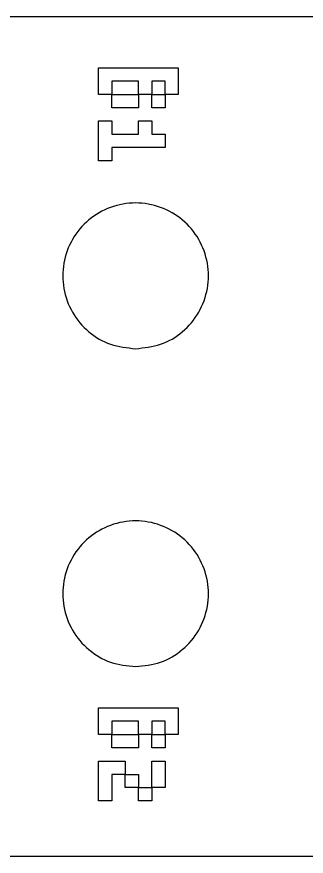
# Model space of a CAD drawing. Extents: x 9 to 137, y 10 to 46.
# Drawn here: x 77.56 to 89.74, y 10.3 to 45.62 of the extents above; entities that cross this region are included whole.
import ezdxf

# ---------------------------------------------------------------- set-up
doc = ezdxf.new("R2010")
doc.units = 0
doc.layers.add('Layer_1', color=7, linetype='CONTINUOUS')

msp = doc.modelspace()

# ---------------------------------------------------------------- linework, layer by layer
at = {"layer": 'Layer_1', "color": 7}
for p, q in [((137.20307, 45.61675), (8.70306, 45.61675)), ((82.56054, 31.653093), (82.56054, 31.653093)), ((82.56054, 18.276263), (82.56054, 18.276263)), ((8.70306, 10.29953), (137.20307, 10.29953))]:
    msp.add_line(p, q, dxfattribs=at)
at = {"layer": 'Layer_1', "color": 1}
for p, q in [((137.20307, 45.61675), (53.88067, 45.61675)), ((81.00269, 43.469708), (84.35723, 43.469708)), ((81.00269, 42.351529), (81.00269, 43.469708)), ((84.35723, 43.469708), (84.35723, 42.351529)), ((82.67996, 42.910619), (81.56178, 42.910619)), ((81.56178, 42.910619), (81.56178, 42.351529)), ((82.67996, 42.351529), (82.67996, 42.910619)), ((83.79814, 42.910619), (83.23905, 42.910619)), ((83.23905, 42.910619), (83.23905, 42.351529)), ((83.79814, 42.351529), (83.79814, 42.910619)), ((81.56178, 42.351529), (81.00269, 42.351529)), ((81.56178, 42.351529), (82.67996, 42.351529)), ((81.56178, 41.792439), (81.56178, 42.351529)), ((83.23905, 42.351529), (82.67996, 42.351529)), ((82.67996, 42.351529), (82.67996, 41.792439)), ((83.23905, 42.351529), (83.79814, 42.351529)), ((83.23905, 41.792439), (83.23905, 42.351529)), ((84.35723, 42.351529), (83.79814, 42.351529)), ((83.79814, 42.351529), (83.79814, 41.792439)), ((82.67996, 41.792439), (81.56178, 41.792439)), ((83.79814, 41.792439), (83.23905, 41.792439)), ((81.00269, 41.233349), (81.56178, 41.233349)), ((81.00269, 39.55608), (81.00269, 41.233349)), ((81.56178, 41.233349), (81.56178, 40.67426)), ((82.67996, 40.67426), (82.67996, 41.233349)), ((82.67996, 41.233349), (83.23905, 41.233349)), ((83.23905, 41.233349), (83.23905, 40.67426)), ((81.56178, 40.67426), (82.67996, 40.67426)), ((83.23905, 40.67426), (83.79814, 40.67426)), ((83.79814, 40.67426), (83.79814, 40.11517)), ((83.79814, 40.11517), (81.56178, 40.11517)), ((81.56178, 40.11517), (81.56178, 39.55608)), ((81.56178, 39.55608), (81.00269, 39.55608)), ((81.00269, 16.538905), (84.35723, 16.538905)), ((81.00269, 15.420725), (81.00269, 16.538905)), ((84.35723, 16.538905), (84.35723, 15.420725)), ((82.67996, 15.979815), (81.56178, 15.979815)), ((81.56178, 15.979815), (81.56178, 15.420725)), ((82.67996, 15.420725), (82.67996, 15.979815)), ((83.79814, 15.979815), (83.23905, 15.979815)), ((83.23905, 15.979815), (83.23905, 15.420725)), ((83.79814, 15.420725), (83.79814, 15.979815)), ((81.56178, 15.420725), (81.00269, 15.420725)), ((81.56178, 15.420725), (82.67996, 15.420725)), ((81.56178, 14.861635), (81.56178, 15.420725)), ((83.23905, 15.420725), (82.67996, 15.420725)), ((82.67996, 15.420725), (82.67996, 14.861635)), ((83.23905, 15.420725), (83.79814, 15.420725)), ((83.23905, 14.861635), (83.23905, 15.420725)), ((84.35723, 15.420725), (83.79814, 15.420725)), ((83.79814, 15.420725), (83.79814, 14.861635)), ((82.67996, 14.861635), (81.56178, 14.861635)), ((83.79814, 14.861635), (83.23905, 14.861635)), ((81.00269, 14.302546), (82.12087, 14.302546)), ((81.00269, 12.625276), (81.00269, 14.302546)), ((82.12087, 14.302546), (82.12087, 13.743456)), ((83.23905, 14.302546), (83.79814, 14.302546)), ((83.23905, 13.184366), (83.23905, 14.302546)), ((83.79814, 14.302546), (83.79814, 13.184366)), ((82.12087, 13.743456), (81.56178, 13.743456)), ((81.56178, 13.743456), (81.56178, 12.625276)), ((82.12087, 13.743456), (82.67996, 13.743456)), ((82.12087, 13.184366), (82.12087, 13.743456)), ((82.67996, 13.743456), (82.67996, 13.184366)), ((82.67996, 13.184366), (82.12087, 13.184366)), ((82.67996, 13.184366), (83.23905, 13.184366)), ((82.67996, 12.625276), (82.67996, 13.184366)), ((83.79814, 13.184366), (83.23905, 13.184366)), ((83.23905, 13.184366), (83.23905, 12.625276)), ((81.56178, 12.625276), (81.00269, 12.625276)), ((83.23905, 12.625276), (82.67996, 12.625276)), ((53.88067, 10.29953), (137.20307, 10.29953))]:
    msp.add_line(p, q, dxfattribs=at)
at = {"layer": 'Layer_1', "color": 7}
for points in [[(82.56054, 31.653093), (82.202167, 31.689716), (81.490548, 31.762439), (80.550134, 32.326651), (79.850961, 33.152752), (79.480143, 34.175724), (79.480143, 35.261211), (79.850961, 36.28275), (80.550134, 37.114572), (81.490548, 37.657528), (82.56054, 37.847101), (83.630532, 37.657528), (84.570946, 37.114572), (85.270119, 36.28275), (85.640937, 35.261211), (85.640937, 34.175724), (85.270119, 33.152752), (84.570946, 32.326651), (83.630532, 31.762439), (82.918913, 31.689716), (82.56054, 31.653093)], [(82.56054, 18.276263), (82.202167, 18.312886), (81.490548, 18.385609), (80.550134, 18.949821), (79.850961, 19.775922), (79.480143, 20.798894), (79.480143, 21.884381), (79.850961, 22.90592), (80.550134, 23.737742), (81.490548, 24.280698), (82.56054, 24.470271), (83.630532, 24.280698), (84.570946, 23.737742), (85.270119, 22.90592), (85.640937, 21.884381), (85.640937, 20.798894), (85.270119, 19.775922), (84.570946, 18.949821), (83.630532, 18.385609), (82.918913, 18.312886), (82.56054, 18.276263)]]:
    msp.add_open_spline(points, degree=3, knots=[0, 0, 0, 0, 1.069665, 2.124021, 3.193686, 4.263351, 5.317707, 6.387372, 7.457037, 8.511393, 9.581058, 10.650723, 11.705079, 12.774744, 13.844409, 14.898765, 15.96843, 17.038095, 18.092451, 19.162116, 19.162116, 19.162116, 19.162116], dxfattribs=at)

doc.saveas('drawing.dxf')
